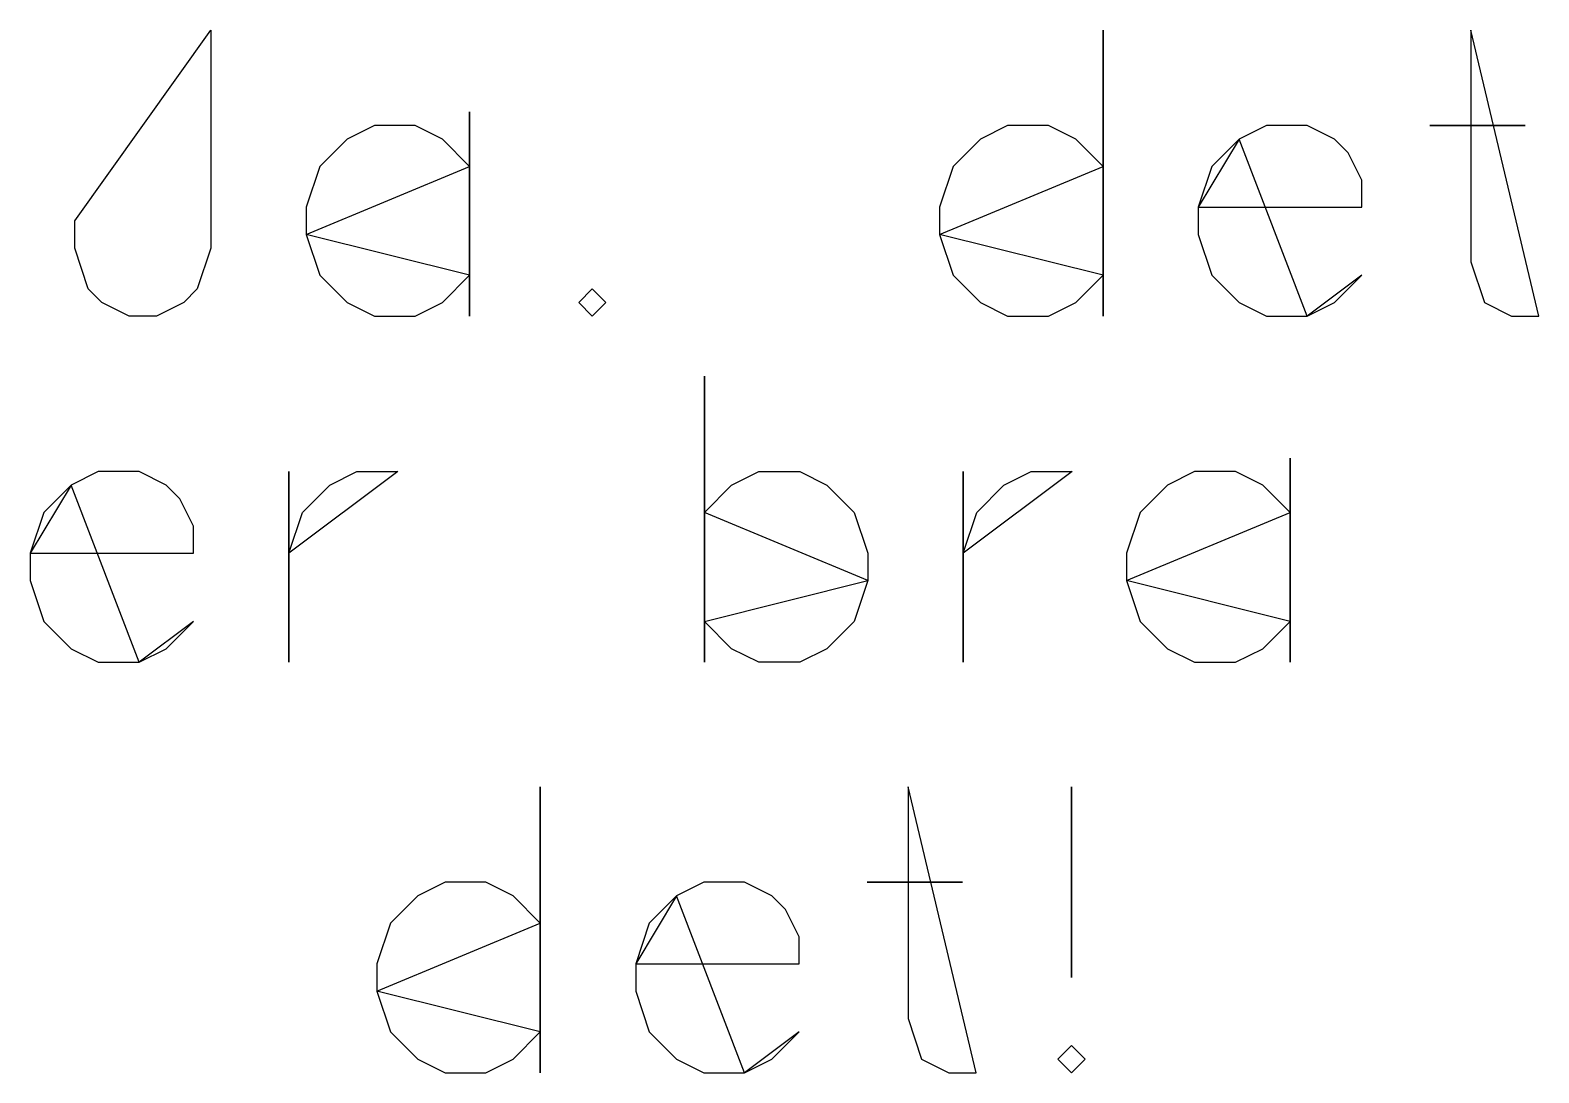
# Model space of a CAD drawing. Extents: x 10 to 118, y -19 to 56.
import ezdxf

# ---------------------------------------------------------------- set-up
doc = ezdxf.new("R2010")
doc.units = 0
doc.layers.add('LAYER1', color=7, linetype='CONTINUOUS')

msp = doc.modelspace()

# ---------------------------------------------------------------- linework, layer by layer
at = {"layer": 'LAYER1', "color": 173}
for p, q in [((13.07, 41.96), (22.86, 55.67)), ((22.86, 55.67), (22.86, 40)), ((87.01, 55.67), (87.01, 35.1)), ((87.01, 35.1), (87.01, 55.67)), ((113.45, 55.67), (113.45, 39.02)), ((118.35, 35.1), (113.45, 55.67)), ((41.47, 49.79), (41.47, 35.1)), ((41.47, 35.1), (41.47, 49.79)), ((32.66, 47.83), (30.7, 45.87)), ((34.62, 48.81), (32.66, 47.83)), ((37.55, 48.81), (34.62, 48.81)), ((39.51, 47.83), (37.55, 48.81)), ((41.47, 45.87), (39.51, 47.83)), ((78.2, 47.83), (76.24, 45.87)), ((80.15, 48.81), (78.2, 47.83)), ((83.09, 48.81), (80.15, 48.81)), ((85.05, 47.83), (83.09, 48.81)), ((87.01, 45.87), (85.05, 47.83)), ((96.8, 47.83), (93.86, 42.94)), ((96.8, 47.83), (94.84, 45.87)), ((98.76, 48.81), (96.8, 47.83)), ((101.7, 35.1), (96.8, 47.83)), ((101.7, 48.81), (98.76, 48.81)), ((103.66, 47.83), (101.7, 48.81)), ((104.64, 46.85), (103.66, 47.83)), ((110.51, 48.81), (117.37, 48.81)), ((117.37, 48.81), (110.51, 48.81)), ((105.62, 44.89), (104.64, 46.85)), ((30.7, 45.87), (29.72, 42.94)), ((29.72, 40.98), (41.47, 45.87)), ((76.24, 45.87), (75.26, 42.94)), ((75.26, 40.98), (87.01, 45.87)), ((94.84, 45.87), (93.86, 42.94)), ((105.62, 42.94), (105.62, 44.89)), ((29.72, 42.94), (29.72, 40.98)), ((75.26, 42.94), (75.26, 40.98)), ((93.86, 42.94), (105.62, 42.94)), ((93.86, 42.94), (93.86, 40.98)), ((13.07, 40), (13.07, 41.96)), ((29.72, 40.98), (30.7, 38.04)), ((41.47, 38.04), (29.72, 40.98)), ((75.26, 40.98), (76.24, 38.04)), ((87.01, 38.04), (75.26, 40.98)), ((93.86, 40.98), (94.84, 38.04)), ((14.05, 37.06), (13.07, 40)), ((22.86, 40), (21.88, 37.06)), ((30.7, 38.04), (32.66, 36.08)), ((39.51, 36.08), (41.47, 38.04)), ((76.24, 38.04), (78.2, 36.08)), ((85.05, 36.08), (87.01, 38.04)), ((94.84, 38.04), (96.8, 36.08)), ((105.62, 38.04), (101.7, 35.1)), ((103.66, 36.08), (105.62, 38.04)), ((113.45, 39.02), (114.43, 36.08)), ((15.03, 36.08), (14.05, 37.06)), ((21.88, 37.06), (20.91, 36.08)), ((49.31, 36.08), (50.28, 37.06)), ((50.28, 37.06), (51.26, 36.08)), ((16.99, 35.1), (15.03, 36.08)), ((20.91, 36.08), (18.95, 35.1)), ((32.66, 36.08), (34.62, 35.1)), ((37.55, 35.1), (39.51, 36.08)), ((50.28, 35.1), (49.31, 36.08)), ((51.26, 36.08), (50.28, 35.1)), ((78.2, 36.08), (80.15, 35.1)), ((83.09, 35.1), (85.05, 36.08)), ((96.8, 36.08), (98.76, 35.1)), ((101.7, 35.1), (103.66, 36.08)), ((114.43, 36.08), (116.39, 35.1)), ((18.95, 35.1), (16.99, 35.1)), ((34.62, 35.1), (37.55, 35.1)), ((80.15, 35.1), (83.09, 35.1)), ((98.76, 35.1), (101.7, 35.1)), ((116.39, 35.1), (118.35, 35.1)), ((58.35, 30.78), (58.35, 10.21)), ((58.35, 10.21), (58.35, 30.78)), ((14.77, 23.92), (12.81, 22.94)), ((17.7, 23.92), (14.77, 23.92)), ((19.66, 22.94), (17.7, 23.92)), ((28.48, 23.92), (28.48, 10.21)), ((28.48, 10.21), (28.48, 23.92)), ((36.31, 23.92), (28.48, 18.05)), ((31.42, 22.94), (33.37, 23.92)), ((33.37, 23.92), (36.31, 23.92)), ((60.3, 22.94), (62.26, 23.92)), ((62.26, 23.92), (65.2, 23.92)), ((65.2, 23.92), (67.16, 22.94)), ((76.95, 23.92), (76.95, 10.21)), ((76.95, 10.21), (76.95, 23.92)), ((84.79, 23.92), (76.95, 18.05)), ((79.89, 22.94), (81.85, 23.92)), ((81.85, 23.92), (84.79, 23.92)), ((93.6, 23.92), (91.64, 22.94)), ((96.54, 23.92), (93.6, 23.92)), ((98.5, 22.94), (96.54, 23.92)), ((100.46, 24.9), (100.46, 10.21)), ((100.46, 10.21), (100.46, 24.9)), ((12.81, 22.94), (9.87, 18.05)), ((12.81, 22.94), (10.85, 20.98)), ((17.7, 10.21), (12.81, 22.94)), ((20.64, 21.96), (19.66, 22.94)), ((29.46, 20.98), (31.42, 22.94)), ((58.35, 20.98), (60.3, 22.94)), ((67.16, 22.94), (69.12, 20.98)), ((77.93, 20.98), (79.89, 22.94)), ((91.64, 22.94), (89.68, 20.98)), ((100.46, 20.98), (98.5, 22.94)), ((21.62, 20), (20.64, 21.96)), ((10.85, 20.98), (9.87, 18.05)), ((28.48, 18.05), (29.46, 20.98)), ((70.1, 16.09), (58.35, 20.98)), ((69.12, 20.98), (70.1, 18.05)), ((76.95, 18.05), (77.93, 20.98)), ((89.68, 20.98), (88.7, 18.05)), ((88.7, 16.09), (100.46, 20.98)), ((21.62, 18.05), (21.62, 20)), ((9.87, 18.05), (21.62, 18.05)), ((9.87, 18.05), (9.87, 16.09)), ((70.1, 18.05), (70.1, 16.09)), ((88.7, 18.05), (88.7, 16.09)), ((9.87, 16.09), (10.85, 13.15)), ((58.35, 13.15), (70.1, 16.09)), ((70.1, 16.09), (69.12, 13.15)), ((88.7, 16.09), (89.68, 13.15)), ((100.46, 13.15), (88.7, 16.09)), ((10.85, 13.15), (12.81, 11.19)), ((21.62, 13.15), (17.7, 10.21)), ((19.66, 11.19), (21.62, 13.15)), ((60.3, 11.19), (58.35, 13.15)), ((69.12, 13.15), (67.16, 11.19)), ((89.68, 13.15), (91.64, 11.19)), ((98.5, 11.19), (100.46, 13.15)), ((12.81, 11.19), (14.77, 10.21)), ((17.7, 10.21), (19.66, 11.19)), ((62.26, 10.21), (60.3, 11.19)), ((67.16, 11.19), (65.2, 10.21)), ((91.64, 11.19), (93.6, 10.21)), ((96.54, 10.21), (98.5, 11.19)), ((14.77, 10.21), (17.7, 10.21)), ((65.2, 10.21), (62.26, 10.21)), ((93.6, 10.21), (96.54, 10.21)), ((46.55, 1.26), (46.55, -19.31)), ((46.55, -19.31), (46.55, 1.26)), ((72.99, 1.26), (72.99, -15.39)), ((77.89, -19.31), (72.99, 1.26)), ((84.74, 1.26), (84.74, -12.45)), ((84.74, -12.45), (84.74, 1.26)), ((39.7, -5.6), (37.74, -6.58)), ((42.63, -5.6), (39.7, -5.6)), ((44.59, -6.58), (42.63, -5.6)), ((58.3, -5.6), (56.34, -6.58)), ((61.24, -5.6), (58.3, -5.6)), ((63.2, -6.58), (61.24, -5.6)), ((70.05, -5.6), (76.91, -5.6)), ((76.91, -5.6), (70.05, -5.6)), ((37.74, -6.58), (35.78, -8.54)), ((46.55, -8.54), (44.59, -6.58)), ((56.34, -6.58), (53.41, -11.47)), ((56.34, -6.58), (54.38, -8.54)), ((61.24, -19.31), (56.34, -6.58)), ((64.18, -7.56), (63.2, -6.58)), ((65.16, -9.52), (64.18, -7.56)), ((35.78, -8.54), (34.8, -11.47)), ((34.8, -13.43), (46.55, -8.54)), ((54.38, -8.54), (53.41, -11.47)), ((65.16, -11.47), (65.16, -9.52)), ((34.8, -11.47), (34.8, -13.43)), ((53.41, -11.47), (65.16, -11.47)), ((53.41, -11.47), (53.41, -13.43)), ((34.8, -13.43), (35.78, -16.37)), ((46.55, -16.37), (34.8, -13.43)), ((53.41, -13.43), (54.38, -16.37)), ((72.99, -15.39), (73.97, -18.33)), ((35.78, -16.37), (37.74, -18.33)), ((44.59, -18.33), (46.55, -16.37)), ((54.38, -16.37), (56.34, -18.33)), ((65.16, -16.37), (61.24, -19.31)), ((63.2, -18.33), (65.16, -16.37)), ((84.74, -17.35), (83.76, -18.33)), ((85.72, -18.33), (84.74, -17.35)), ((37.74, -18.33), (39.7, -19.31)), ((42.63, -19.31), (44.59, -18.33)), ((56.34, -18.33), (58.3, -19.31)), ((61.24, -19.31), (63.2, -18.33)), ((73.97, -18.33), (75.93, -19.31)), ((83.76, -18.33), (84.74, -19.31)), ((84.74, -19.31), (85.72, -18.33)), ((39.7, -19.31), (42.63, -19.31)), ((58.3, -19.31), (61.24, -19.31)), ((75.93, -19.31), (77.89, -19.31))]:
    msp.add_line(p, q, dxfattribs=at)

doc.saveas('drawing.dxf')
